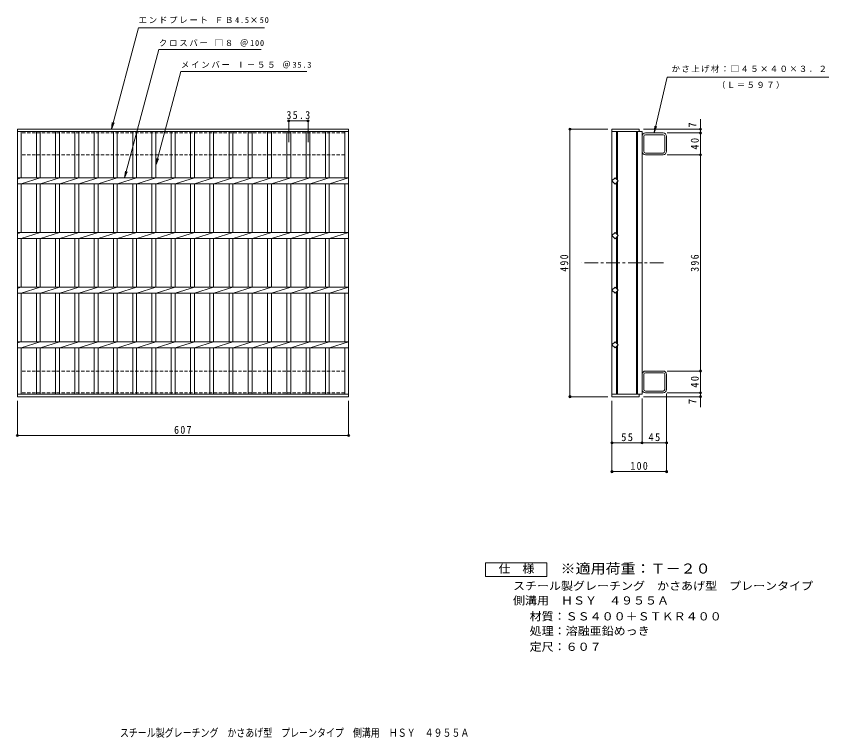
# Model space of a CAD drawing. Units: millimetres, scale not verified. Extents: x -617 to 871, y -678 to 643.
import ezdxf
from ezdxf.enums import TextEntityAlignment as Align

# ---------------------------------------------------------------- set-up
doc = ezdxf.new("R2010")
doc.units = ezdxf.units.MM
doc.header["$LTSCALE"] = 5
doc.header["$PDMODE"] = 32
doc.header["$PDSIZE"] = 4
doc.linetypes.add('CHAIN1', pattern=[8, 5, -1, 1, -1])
doc.linetypes.add('DASHED1', pattern=[1.8, 1.2, -0.6])
for name, color, linetype, lineweight in [('A-1_ピット', 2, 'Continuous', 9), ('A-2_蓋', 3, 'Continuous', 9), ('A-4_寸法', 7, 'Continuous', 9), ('F-4_F-4ﾚｲﾔ', 2, 'Continuous', 9)]:
    doc.layers.add(name, color=color, linetype=linetype, lineweight=lineweight)
doc.layers.add('F-5_F-5ﾚｲﾔ', color=3, linetype='Continuous')
doc.styles.add('ＭＳ ゴシック', font='')
doc.styles.get('ＭＳ ゴシック').set_extended_font_data('MS Gothic')

msp = doc.modelspace()

# ---------------------------------------------------------------- linework, layer by layer
at = {"layer": 'A-1_ピット', "linetype": 'DASHED1'}
for p, q in [((-15.178, 429.102), (-15.178, 389.102)), ((-15.178, 389.102), (-608.177, 389.102)), ((-15.178, -6.898), (-608.177, -6.898)), ((-15.178, -46.898), (-15.178, -6.898))]:
    msp.add_line(p, q, dxfattribs=at)
at = {"layer": 'A-1_ピット'}
for p, q in [((529.324, 395.502), (529.324, 422.702)), ((532.524, 395.502), (532.524, 422.702)), ((567.924, 429.102), (535.724, 429.102)), ((567.924, 425.902), (535.724, 425.902)), ((571.124, 395.502), (571.124, 422.702)), ((574.324, 395.502), (574.324, 422.702)), ((535.724, 392.302), (567.924, 392.302)), ((567.924, 389.102), (535.724, 389.102)), ((529.324, -13.298), (529.324, -40.498)), ((532.524, -13.298), (532.524, -40.498)), ((567.924, -6.898), (535.724, -6.898)), ((535.724, -10.098), (567.924, -10.098)), ((571.124, -13.298), (571.124, -40.498)), ((574.324, -13.298), (574.324, -40.498)), ((567.924, -43.698), (535.724, -43.698)), ((567.924, -46.898), (535.724, -46.898))]:
    msp.add_line(p, q, dxfattribs=at)
at = {"layer": 'A-1_ピット', "linetype": 'DASHED1'}
for points in [[(-15.178, 429.102), (-608.177, 429.102), (-608.177, 389.102)], [(-15.178, -46.898), (-608.177, -46.898), (-608.177, -6.898)]]:
    msp.add_lwpolyline(points, dxfattribs=at)
at = {"layer": 'A-1_ピット'}
for centre, radius, start, end in [((535.724, 422.702), 6.4, 90, 180), ((535.724, 422.702), 3.2, 90, 180), ((567.924, 422.702), 6.4, 0, 90), ((567.924, 422.702), 3.2, 0, 90), ((535.724, 395.502), 6.4, 180, 270), ((535.724, 395.502), 3.2, 180, 270), ((567.924, 395.502), 6.4, 270, 0), ((567.924, 395.502), 3.2, 270, 0), ((535.724, -13.298), 6.4, 90, 180), ((535.724, -13.298), 3.2, 90, 180), ((567.924, -13.298), 6.4, 0, 90), ((567.924, -13.298), 3.2, 0, 90), ((535.724, -40.498), 6.4, 180, 270), ((535.724, -40.498), 3.2, 180, 270), ((567.924, -40.498), 3.2, 270, 0), ((567.924, -40.498), 6.4, 270, 0)]:
    msp.add_arc(centre, radius, start, end, dxfattribs=at)
at = {"layer": 'A-2_蓋'}
for p, q in [((-615.178, 436.102), (-8.178, 436.102)), ((-615.178, -53.898), (-615.178, 436.102)), ((-8.178, 436.102), (-8.178, -53.898)), ((474.324, 436.102), (524.324, 436.102)), ((474.324, 436.102), (474.324, -53.898)), ((524.324, 436.102), (524.324, 431.602)), ((-615.178, 431.602), (-8.178, 431.602)), ((-608.177, 346.602), (-608.177, 431.602)), ((-580.277, 431.602), (-580.277, 346.602)), ((-573.277, 431.602), (-573.277, 346.602)), ((-544.977, 431.602), (-544.977, 346.602)), ((-537.977, 431.602), (-537.977, 346.602)), ((-509.677, 431.602), (-509.677, 346.602)), ((-502.677, 431.602), (-502.677, 346.602)), ((-474.377, 431.602), (-474.377, 346.602)), ((-467.377, 431.602), (-467.377, 346.602)), ((-439.077, 431.602), (-439.077, 346.602)), ((-432.077, 431.602), (-432.077, 346.602)), ((-403.777, 431.602), (-403.777, 346.602)), ((-396.777, 431.602), (-396.777, 346.602)), ((-368.477, 431.602), (-368.477, 346.602)), ((-361.477, 431.602), (-361.477, 346.602)), ((-333.177, 431.602), (-333.177, 346.602)), ((-326.177, 431.602), (-326.177, 346.602)), ((-297.877, 431.602), (-297.877, 346.602)), ((-290.877, 431.602), (-290.877, 346.602)), ((-262.577, 431.602), (-262.577, 346.602)), ((-255.577, 431.602), (-255.577, 346.602)), ((-227.277, 431.602), (-227.277, 346.602)), ((-220.277, 431.602), (-220.277, 346.602)), ((-191.977, 431.602), (-191.977, 346.602)), ((-184.977, 431.602), (-184.977, 346.602)), ((-156.678, 431.602), (-156.678, 346.602)), ((-149.678, 431.602), (-149.678, 346.602)), ((-121.378, 431.602), (-121.378, 346.602)), ((-114.378, 431.602), (-114.378, 346.602)), ((-86.078, 431.602), (-86.078, 346.602)), ((-79.078, 431.602), (-79.078, 346.602)), ((-50.779, 431.602), (-50.779, 346.602)), ((-43.779, 431.602), (-43.779, 346.602)), ((-15.178, 431.602), (-15.178, 346.602)), ((474.324, 431.602), (529.324, 431.602)), ((482.824, 431.602), (482.824, 343.916)), ((484.324, 431.602), (484.324, 342.416)), ((519.324, 431.602), (519.324, -49.398)), ((520.824, 431.602), (520.824, -49.398)), ((529.324, 431.602), (529.324, -49.398)), ((-615.178, 346.602), (-8.178, 346.602)), ((-615.178, 344.522), (-608.577, 346.602)), ((-608.177, 335.603), (-573.277, 346.602)), ((-572.877, 335.603), (-537.977, 346.602)), ((-537.577, 335.603), (-502.677, 346.602)), ((-502.277, 335.603), (-467.377, 346.602)), ((-466.977, 335.603), (-432.077, 346.602)), ((-431.677, 335.603), (-396.777, 346.602)), ((-396.377, 335.603), (-361.477, 346.602)), ((-361.077, 335.603), (-326.177, 346.602)), ((-325.777, 335.603), (-290.877, 346.602)), ((-290.477, 335.603), (-255.577, 346.602)), ((-255.177, 335.603), (-220.277, 346.602)), ((-219.877, 335.603), (-184.977, 346.602)), ((-184.577, 335.603), (-149.677, 346.602)), ((-149.278, 335.603), (-114.378, 346.602)), ((-113.978, 335.603), (-79.078, 346.602)), ((-78.678, 335.603), (-43.778, 346.602)), ((-43.379, 335.603), (-8.479, 346.602)), ((-615.178, 335.603), (-8.178, 335.603)), ((-608.177, 246.602), (-608.177, 335.603)), ((-580.277, 335.603), (-580.277, 246.602)), ((-573.277, 335.603), (-573.277, 246.602)), ((-544.977, 335.603), (-544.977, 246.602)), ((-537.977, 335.603), (-537.977, 246.602)), ((-509.677, 335.603), (-509.677, 246.602)), ((-502.677, 335.603), (-502.677, 246.602)), ((-474.377, 335.603), (-474.377, 246.602)), ((-467.377, 335.603), (-467.377, 246.602)), ((-439.077, 335.603), (-439.077, 246.602)), ((-432.077, 335.603), (-432.077, 246.602)), ((-403.777, 335.603), (-403.777, 246.602)), ((-396.777, 335.603), (-396.777, 246.602)), ((-368.477, 335.603), (-368.477, 246.602)), ((-361.477, 335.603), (-361.477, 246.602)), ((-333.177, 335.603), (-333.177, 246.602)), ((-326.177, 335.603), (-326.177, 246.602)), ((-297.877, 335.603), (-297.877, 246.602)), ((-290.877, 335.603), (-290.877, 246.602)), ((-262.577, 335.603), (-262.577, 246.602)), ((-255.577, 335.603), (-255.577, 246.602)), ((-227.277, 335.603), (-227.277, 246.602)), ((-220.277, 335.603), (-220.277, 246.602)), ((-191.977, 335.603), (-191.977, 246.602)), ((-184.977, 335.603), (-184.977, 246.602)), ((-156.678, 335.603), (-156.678, 246.602)), ((-149.678, 335.603), (-149.678, 246.602)), ((-121.378, 335.603), (-121.378, 246.602)), ((-114.378, 335.603), (-114.378, 246.602)), ((-86.078, 335.603), (-86.078, 246.602)), ((-79.078, 335.603), (-79.078, 246.602)), ((-50.779, 335.603), (-50.779, 246.602)), ((-43.779, 335.603), (-43.779, 246.602)), ((-15.178, 335.603), (-15.178, 246.602)), ((482.824, 338.288), (482.824, 243.916)), ((484.324, 339.789), (484.324, 242.416)), ((-615.178, 246.602), (-8.178, 246.602)), ((-615.178, 244.522), (-608.577, 246.602)), ((-608.177, 235.603), (-573.277, 246.602)), ((-572.877, 235.603), (-537.977, 246.602)), ((-537.577, 235.603), (-502.677, 246.602)), ((-502.277, 235.603), (-467.377, 246.602)), ((-466.977, 235.603), (-432.077, 246.602)), ((-431.677, 235.603), (-396.777, 246.602)), ((-396.377, 235.603), (-361.477, 246.602)), ((-361.077, 235.603), (-326.177, 246.602)), ((-325.777, 235.603), (-290.877, 246.602)), ((-290.477, 235.603), (-255.577, 246.602)), ((-255.177, 235.603), (-220.277, 246.602)), ((-219.877, 235.603), (-184.977, 246.602)), ((-184.577, 235.603), (-149.677, 246.602)), ((-149.278, 235.603), (-114.378, 246.602)), ((-113.978, 235.603), (-79.078, 246.602)), ((-78.678, 235.603), (-43.778, 246.602)), ((-43.379, 235.603), (-8.479, 246.602)), ((482.824, 238.288), (482.824, 143.916)), ((484.324, 239.788), (484.324, 142.416)), ((-615.178, 235.603), (-8.178, 235.603)), ((-608.177, 146.602), (-608.177, 235.603)), ((-580.277, 235.603), (-580.277, 146.602)), ((-573.277, 235.603), (-573.277, 146.602)), ((-544.977, 235.603), (-544.977, 146.602)), ((-537.977, 235.603), (-537.977, 146.602)), ((-509.677, 235.603), (-509.677, 146.602)), ((-502.677, 235.603), (-502.677, 146.602)), ((-474.377, 235.603), (-474.377, 146.602)), ((-467.377, 235.603), (-467.377, 146.602)), ((-439.077, 235.603), (-439.077, 146.602)), ((-432.077, 235.603), (-432.077, 146.602)), ((-403.777, 235.603), (-403.777, 146.602)), ((-396.777, 235.603), (-396.777, 146.602)), ((-368.477, 235.603), (-368.477, 146.602)), ((-361.477, 235.603), (-361.477, 146.602)), ((-333.177, 235.603), (-333.177, 146.602)), ((-326.177, 235.603), (-326.177, 146.602)), ((-297.877, 235.603), (-297.877, 146.602)), ((-290.877, 235.603), (-290.877, 146.602)), ((-262.577, 235.603), (-262.577, 146.602)), ((-255.577, 235.603), (-255.577, 146.602)), ((-227.277, 235.603), (-227.277, 146.602)), ((-220.277, 235.603), (-220.277, 146.602)), ((-191.977, 235.603), (-191.977, 146.602)), ((-184.977, 235.603), (-184.977, 146.602)), ((-156.678, 235.603), (-156.678, 146.602)), ((-149.678, 235.603), (-149.678, 146.602)), ((-121.378, 235.603), (-121.378, 146.602)), ((-114.378, 235.603), (-114.378, 146.602)), ((-86.078, 235.603), (-86.078, 146.602)), ((-79.078, 235.603), (-79.078, 146.602)), ((-50.779, 235.603), (-50.779, 146.602)), ((-43.779, 235.603), (-43.779, 146.602)), ((-15.178, 235.603), (-15.178, 146.602)), ((-615.178, 146.602), (-8.178, 146.602)), ((-615.178, 144.522), (-608.577, 146.602)), ((-615.178, 135.602), (-8.178, 135.602)), ((-608.177, 135.602), (-573.277, 146.602)), ((-608.177, 46.602), (-608.177, 135.602)), ((-580.277, 135.602), (-580.277, 46.602)), ((-573.277, 135.602), (-573.277, 46.602)), ((-572.877, 135.602), (-537.977, 146.602)), ((-544.977, 135.602), (-544.977, 46.602)), ((-537.977, 135.602), (-537.977, 46.602)), ((-537.577, 135.602), (-502.677, 146.602)), ((-509.677, 135.602), (-509.677, 46.602)), ((-502.677, 135.602), (-502.677, 46.602)), ((-502.277, 135.602), (-467.377, 146.602)), ((-474.377, 135.602), (-474.377, 46.602)), ((-467.377, 135.602), (-467.377, 46.602)), ((-466.977, 135.602), (-432.077, 146.602)), ((-439.077, 135.602), (-439.077, 46.602)), ((-432.077, 135.602), (-432.077, 46.602)), ((-431.677, 135.602), (-396.777, 146.602)), ((-403.777, 135.602), (-403.777, 46.602)), ((-396.777, 135.602), (-396.777, 46.602)), ((-396.377, 135.602), (-361.477, 146.602)), ((-368.477, 135.602), (-368.477, 46.602)), ((-361.477, 135.602), (-361.477, 46.602)), ((-361.077, 135.602), (-326.177, 146.602)), ((-333.177, 135.602), (-333.177, 46.602)), ((-326.177, 135.602), (-326.177, 46.602)), ((-325.777, 135.602), (-290.877, 146.602)), ((-297.877, 135.602), (-297.877, 46.602)), ((-290.877, 135.602), (-290.877, 46.602)), ((-290.477, 135.602), (-255.577, 146.602)), ((-262.577, 135.602), (-262.577, 46.602)), ((-255.577, 135.602), (-255.577, 46.602)), ((-255.177, 135.602), (-220.277, 146.602)), ((-227.277, 135.602), (-227.277, 46.602)), ((-220.277, 135.602), (-220.277, 46.602)), ((-219.877, 135.602), (-184.977, 146.602)), ((-191.977, 135.602), (-191.977, 46.602)), ((-184.977, 135.602), (-184.977, 46.602)), ((-184.577, 135.602), (-149.677, 146.602)), ((-156.678, 135.602), (-156.678, 46.602)), ((-149.678, 135.602), (-149.678, 46.602)), ((-149.278, 135.602), (-114.378, 146.602)), ((-121.378, 135.602), (-121.378, 46.602)), ((-114.378, 135.602), (-114.378, 46.602)), ((-113.978, 135.602), (-79.078, 146.602)), ((-86.078, 135.602), (-86.078, 46.602)), ((-79.078, 135.602), (-79.078, 46.602)), ((-78.678, 135.602), (-43.778, 146.602)), ((-50.779, 135.602), (-50.779, 46.602)), ((-43.779, 135.602), (-43.779, 46.602)), ((-43.379, 135.602), (-8.479, 146.602)), ((-15.178, 135.602), (-15.178, 46.602)), ((482.824, 43.916), (482.824, 138.288)), ((484.324, 42.416), (484.324, 139.788)), ((-615.178, 46.602), (-8.178, 46.602)), ((-615.178, 44.522), (-608.577, 46.602)), ((-608.177, 35.602), (-573.277, 46.602)), ((-572.877, 35.602), (-537.977, 46.602)), ((-537.577, 35.602), (-502.677, 46.602)), ((-502.277, 35.602), (-467.377, 46.602)), ((-466.977, 35.602), (-432.077, 46.602)), ((-431.677, 35.602), (-396.777, 46.602)), ((-396.377, 35.602), (-361.477, 46.602)), ((-361.077, 35.602), (-326.177, 46.602)), ((-325.777, 35.602), (-290.877, 46.602)), ((-290.477, 35.602), (-255.577, 46.602)), ((-255.177, 35.602), (-220.277, 46.602)), ((-219.877, 35.602), (-184.977, 46.602)), ((-184.577, 35.602), (-149.677, 46.602)), ((-149.278, 35.602), (-114.378, 46.602)), ((-113.978, 35.602), (-79.078, 46.602)), ((-78.678, 35.602), (-43.778, 46.602)), ((-43.379, 35.602), (-8.479, 46.602)), ((-615.178, 35.602), (-8.178, 35.602)), ((-608.177, -49.398), (-608.177, 35.602)), ((-580.277, 35.602), (-580.277, -49.398)), ((-573.277, 35.602), (-573.277, -49.398)), ((-544.977, 35.602), (-544.977, -49.398)), ((-537.977, 35.602), (-537.977, -49.398)), ((-509.677, 35.602), (-509.677, -49.398)), ((-502.677, 35.602), (-502.677, -49.398)), ((-474.377, 35.602), (-474.377, -49.398)), ((-467.377, 35.602), (-467.377, -49.398)), ((-439.077, 35.602), (-439.077, -49.398)), ((-432.077, 35.602), (-432.077, -49.398)), ((-403.777, 35.602), (-403.777, -49.398)), ((-396.777, 35.602), (-396.777, -49.398)), ((-368.477, 35.602), (-368.477, -49.398)), ((-361.477, 35.602), (-361.477, -49.398)), ((-333.177, 35.602), (-333.177, -49.398)), ((-326.177, 35.602), (-326.177, -49.398)), ((-297.877, 35.602), (-297.877, -49.398)), ((-290.877, 35.602), (-290.877, -49.398)), ((-262.577, 35.602), (-262.577, -49.398)), ((-255.577, 35.602), (-255.577, -49.398)), ((-227.277, 35.602), (-227.277, -49.398)), ((-220.277, 35.602), (-220.277, -49.398)), ((-191.977, 35.602), (-191.977, -49.398)), ((-184.977, 35.602), (-184.977, -49.398)), ((-156.678, 35.602), (-156.678, -49.398)), ((-149.678, 35.602), (-149.678, -49.398)), ((-121.378, 35.602), (-121.378, -49.398)), ((-114.378, 35.602), (-114.378, -49.398)), ((-86.078, 35.602), (-86.078, -49.398)), ((-79.078, 35.602), (-79.078, -49.398)), ((-50.779, 35.602), (-50.779, -49.398)), ((-43.779, 35.602), (-43.779, -49.398)), ((-15.178, 35.602), (-15.178, -49.398)), ((482.824, -49.398), (482.824, 38.288)), ((484.324, -49.398), (484.324, 39.789)), ((-8.178, -49.398), (-615.178, -49.398)), ((-8.178, -53.898), (-615.178, -53.898)), ((474.324, -49.398), (529.324, -49.398)), ((474.324, -53.898), (524.324, -53.898)), ((524.324, -53.898), (524.324, -49.398))]:
    msp.add_line(p, q, dxfattribs=at)
at = {"layer": 'A-2_蓋', "linetype": 'CHAIN1'}
msp.add_line((568.773, 191.102), (418.507, 191.102), dxfattribs=at)
at = {"layer": 'A-2_蓋'}
for points in [[(485.638, 341.102), (479.981, 335.445), (474.324, 341.102), (479.981, 346.759)], [(485.638, 241.102), (479.981, 235.445), (474.324, 241.102), (479.981, 246.759)], [(485.638, 141.102), (479.981, 135.445), (474.324, 141.102), (479.981, 146.759)], [(485.638, 41.102), (479.981, 35.445), (474.324, 41.102), (479.981, 46.759)]]:
    msp.add_lwpolyline(points, close=True, dxfattribs=at)
at = {"layer": 'A-4_寸法'}
for p, q in [((-442.775, 436.102), (-393.044, 621.702)), ((-393.044, 621.702), (-162.517, 621.702)), ((-418.882, 346.602), (-355.887, 581.702)), ((-355.887, 581.702), (-168.23, 581.702)), ((-361.477, 370.163), (-315.514, 541.702)), ((-315.514, 541.702), (-84.673, 541.702)), ((575.676, 531.152), (871.477, 531.152)), ((-442.775, 436.102), (-441.144, 448.495)), ((-442.775, 436.102), (-437.991, 447.651)), ((-117.879, 411.964), (-117.879, 452.811)), ((-117.879, 451.311), (-82.578, 451.311)), ((-82.578, 411.964), (-82.578, 452.811)), ((636.486, 389.102), (636.486, 454.074)), ((466.824, 436.102), (395.797, 436.102)), ((397.297, -53.898), (397.297, 436.102)), ((531.824, 436.102), (637.986, 436.102)), ((551.711, 429.102), (556.133, 440.794)), ((575.424, 429.102), (637.986, 429.102)), ((575.424, 389.102), (637.986, 389.102)), ((636.486, -6.898), (636.486, 389.102)), ((-361.477, 370.163), (-359.846, 382.556)), ((-361.477, 370.163), (-356.694, 381.712)), ((-418.882, 346.602), (-417.25, 358.995)), ((-418.882, 346.602), (-414.098, 358.151)), ((575.424, -6.898), (637.986, -6.898)), ((636.486, -46.898), (636.486, -6.898)), ((466.824, -53.898), (395.797, -53.898)), ((529.324, -56.898), (529.324, -139.947)), ((531.824, -53.898), (637.986, -53.898)), ((574.324, -47.998), (574.324, -192.514)), ((575.424, -46.898), (637.986, -46.898)), ((636.486, -73.274), (636.486, -46.898)), ((-615.178, -61.398), (-615.178, -126.564)), ((-8.178, -61.398), (-8.178, -126.564)), ((474.324, -61.398), (474.324, -192.514)), ((-615.178, -125.064), (-8.178, -125.064)), ((474.324, -138.447), (529.324, -138.447)), ((529.324, -138.447), (574.324, -138.447)), ((474.324, -191.014), (574.324, -191.014))]:
    msp.add_line(p, q, dxfattribs=at)
msp.add_lwpolyline([(575.676, 531.152), (551.711, 429.102), (552.956, 441.54)], dxfattribs=at)
for p in [(-117.879, 451.311), (-82.578, 451.311), (397.297, 436.102), (636.486, 436.102), (636.486, 429.102), (636.486, 389.102), (636.486, -6.898), (397.297, -53.898), (636.486, -46.898), (636.486, -53.898), (-615.178, -125.064), (-8.178, -125.064), (474.324, -138.447), (529.324, -138.447), (574.324, -138.447), (474.324, -191.014), (574.324, -191.014)]:
    msp.add_point(p, dxfattribs=at)
at = {"layer": 'F-4_F-4ﾚｲﾔ'}
msp.add_lwpolyline([(242.527, -383.242), (242.527, -358.242), (355.027, -358.242), (355.027, -383.242)], close=True, dxfattribs=at)

# ---------------------------------------------------------------- texts
at = {"layer": 'A-4_寸法', "color": 2, "style": 'ＭＳ ゴシック'}
for p in [(633.487, 438.648), (633.487, -67.717)]:
    msp.add_text('7', height=14.66, rotation=90, dxfattribs=at).set_placement(p, align=Align.BOTTOM_LEFT)
at = {"layer": 'A-4_寸法', "char_height": 11, "attachment_point": 7, "style": 'ＭＳ ゴシック'}
for s, insert in [('\\T1.21;エンドプレート\\~ＦＢ4.5×50', (-393.044, 629.629)), ('\\T1.21;クロスバー\\~□８\\~＠100', (-355.887, 587.226)), ('\\T1.21;メインバー\\~Ⅰ－５５\\~＠35.3', (-315.514, 547.372)), ('\\T1.17;かさ上げ材：□４５×４０×３．２', (583.545, 539.682)), ('\\T1.17;（Ｌ＝５９７）', (666.787, 509.879))]:
    msp.add_mtext(s, dxfattribs=dict(at, insert=insert))
at = {"layer": 'A-4_寸法', "color": 2, "char_height": 14.66, "attachment_point": 7, "style": 'ＭＳ ゴシック'}
for s, insert in [('\\T1.28;\\W0.9;35.3', (-122.104, 454.311)), ('\\T1.27;\\W0.9;607', (-327.928, -122.064)), ('\\T1.27;\\W0.95;55', (491.199, -135.447)), ('\\T1.27;\\W0.95;45', (541.199, -135.447)), ('\\T1.27;\\W0.9;100', (508.074, -188.014))]:
    msp.add_mtext(s, dxfattribs=dict(at, insert=insert))
at = {"layer": 'A-4_寸法', "color": 2, "char_height": 14.66, "attachment_point": 7, "rotation": 90, "style": 'ＭＳ ゴシック'}
for s, insert in [('\\T1.27;\\W0.95;40', (633.487, 398.477)), ('\\T1.27;\\W0.9;490', (394.297, 174.852)), ('\\T1.27;\\W0.9;396', (633.487, 174.852)), ('\\T1.27;\\W0.95;40', (633.487, -37.523))]:
    msp.add_mtext(s, dxfattribs=dict(at, insert=insert))
at = {"layer": 'F-4_F-4ﾚｲﾔ', "style": 'ＭＳ ゴシック'}
for s, width, p in [('仕\u3000様', 1.1, (266.277, -380.742)), ('スチール製グレーチング\u3000かさあげ型\u3000プレーンタイプ', 1.1, (292.941, -412.203)), ('側溝用\u3000ＨＳＹ\u3000４９５５Ａ', 1.1, (292.941, -438.991)), ('材質：ＳＳ４００＋ＳＴＫＲ４００', 1.1, (323.428, -468.007)), ('処理：溶融亜鉛めっき', 1.1, (323.428, -494.702)), ('定尺：６０７', 1.1, (323.428, -523.718)), ('スチール製グレーチング\u3000かさあげ型\u3000プレーンタイプ\u3000側溝用\u3000ＨＳＹ\u3000４９５５Ａ', 0.8, (-427.33, -681.102))]:
    msp.add_text(s, height=14.66, dxfattribs=dict(at, width=width)).set_placement(p, align=Align.BOTTOM_LEFT)
at = {"layer": 'F-5_F-5ﾚｲﾔ', "style": 'ＭＳ ゴシック', "width": 1.1}
msp.add_text('※適用荷重：Ｔ－２０', height=18.33, dxfattribs=at).set_placement((380.027, -383.242), align=Align.BOTTOM_LEFT)

doc.saveas('drawing.dxf')
